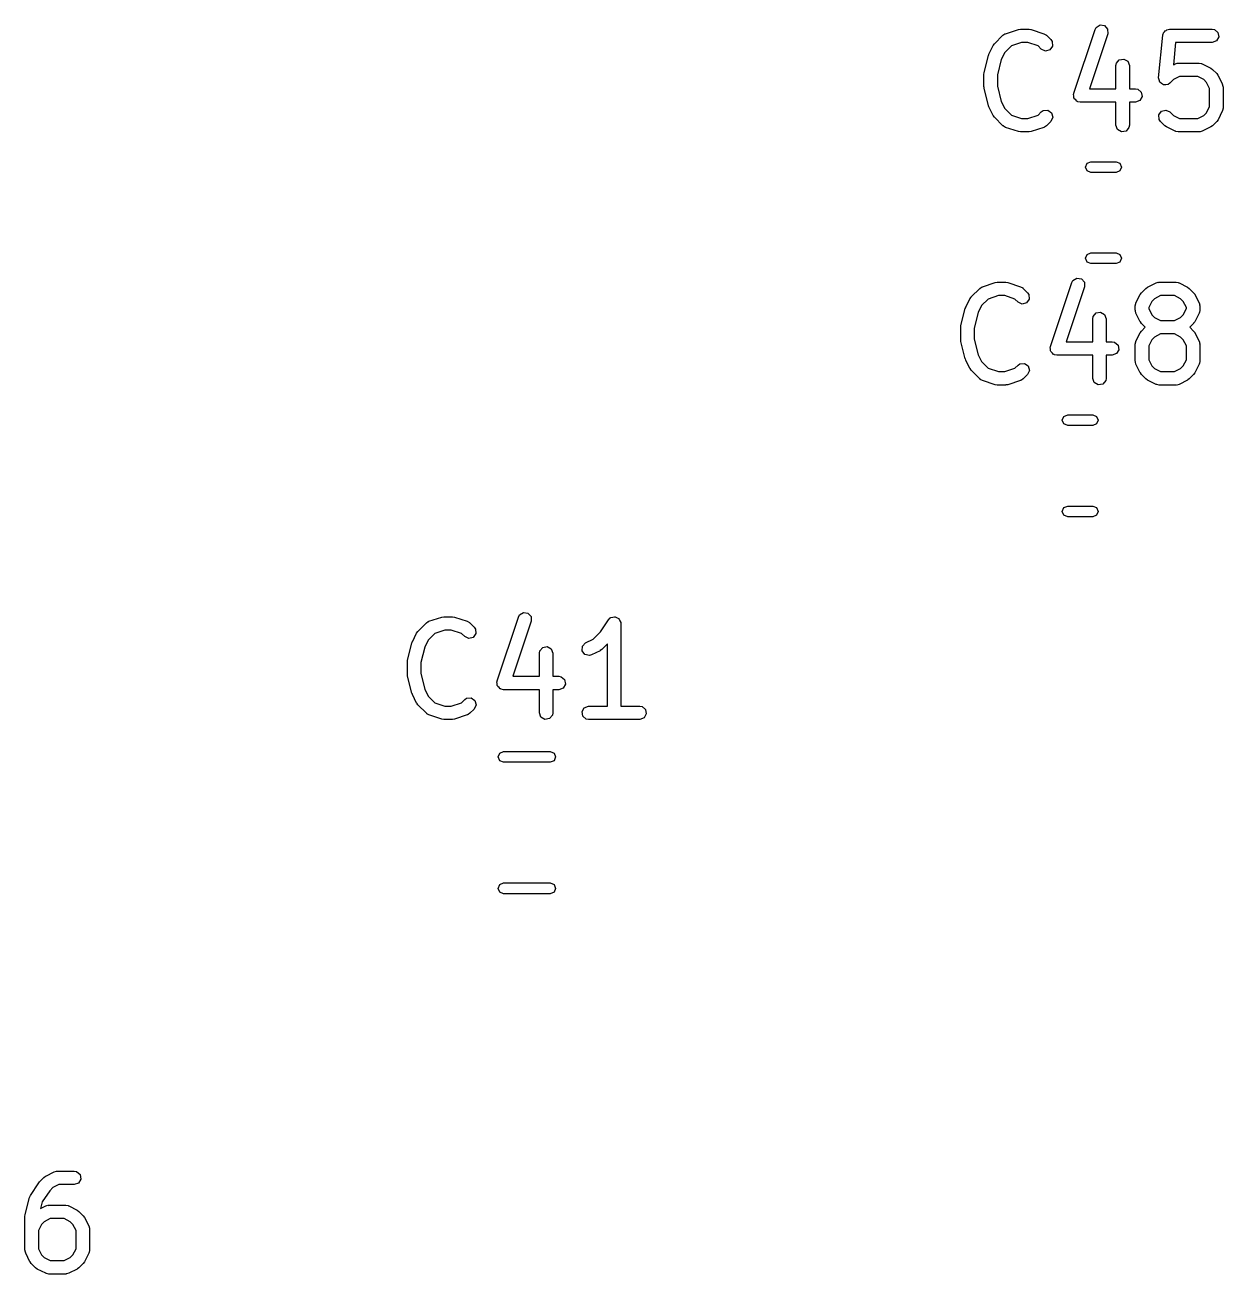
# Model space of a CAD drawing. Extents: x 0.04 to 5.31, y -2.52 to 1.87.
# Drawn here: x 4.287 to 4.815, y -1.262 to -0.712 of the extents above; entities that cross this region are included whole.
import ezdxf

# ---------------------------------------------------------------- set-up
doc = ezdxf.new("R2010")
doc.units = 0
doc.header["$MEASUREMENT"] = 0
doc.layers.add('BLACK', color=7, linetype='CONTINUOUS')

msp = doc.modelspace()

# ---------------------------------------------------------------- linework, layer by layer
at = {"layer": 'BLACK', "linetype": 'CONTINUOUS'}
for p, q in [((4.71909, -0.715703), (4.72471, -0.713828)), ((4.72471, -0.713828), (4.72559, -0.713698)), ((4.72559, -0.713698), (4.72565, -0.713676)), ((4.72565, -0.713676), (4.7294, -0.713676)), ((4.7294, -0.713676), (4.73027, -0.71383)), ((4.73027, -0.71383), (4.73033, -0.713828)), ((4.73033, -0.713828), (4.73595, -0.715703)), ((4.74909, -0.741942), (4.75847, -0.713821)), ((4.75847, -0.713821), (4.75895, -0.712919)), ((4.75895, -0.712919), (4.76068, -0.711862)), ((4.76068, -0.711862), (4.76267, -0.712158)), ((4.76267, -0.712158), (4.76401, -0.713669)), ((4.76401, -0.713669), (4.76407, -0.715688)), ((4.78905, -0.71491), (4.78937, -0.714367)), ((4.78937, -0.714367), (4.78975, -0.714226)), ((4.78975, -0.714226), (4.79005, -0.713938)), ((4.79005, -0.713938), (4.79067, -0.713891)), ((4.79067, -0.713891), (4.79126, -0.713676)), ((4.79126, -0.713676), (4.81001, -0.713676)), ((4.81001, -0.713676), (4.81102, -0.713854)), ((4.81102, -0.713854), (4.81257, -0.715153)), ((4.71363, -0.720933), (4.71416, -0.720224)), ((4.71416, -0.720224), (4.71419, -0.720166)), ((4.71419, -0.720166), (4.71793, -0.716416)), ((4.71793, -0.716416), (4.71877, -0.715828)), ((4.71877, -0.715828), (4.71895, -0.715812)), ((4.71895, -0.715812), (4.71909, -0.715703)), ((4.72613, -0.719582), (4.72162, -0.721085)), ((4.72892, -0.719582), (4.72613, -0.719582)), ((4.73343, -0.721085), (4.72892, -0.719582)), ((4.73595, -0.715703), (4.73686, -0.716191)), ((4.73686, -0.716191), (4.73695, -0.716341)), ((4.73695, -0.716341), (4.73711, -0.716416)), ((4.73711, -0.716416), (4.73898, -0.718291)), ((4.73898, -0.718291), (4.73957, -0.719131)), ((4.73957, -0.719131), (4.73975, -0.721143)), ((4.76407, -0.715688), (4.75599, -0.739923)), ((4.78645, -0.735083), (4.78833, -0.716335)), ((4.78833, -0.716335), (4.78837, -0.716185)), ((4.78836, -0.716116), (4.78842, -0.71601)), ((4.78837, -0.716185), (4.78836, -0.716116)), ((4.78842, -0.71601), (4.7886, -0.715348)), ((4.7886, -0.715348), (4.78905, -0.71491)), ((4.79394, -0.719582), (4.79296, -0.729353)), ((4.81001, -0.719582), (4.79394, -0.719582)), ((4.81191, -0.718891), (4.81001, -0.719582)), ((4.81292, -0.717142), (4.81191, -0.718891)), ((4.81257, -0.715153), (4.81292, -0.717142)), ((4.70966, -0.732786), (4.71153, -0.725287)), ((4.71153, -0.725287), (4.71174, -0.724821)), ((4.71174, -0.724821), (4.71176, -0.724682)), ((4.71176, -0.724682), (4.71363, -0.720933)), ((4.7187, -0.724003), (4.71718, -0.727034)), ((4.72162, -0.721085), (4.7187, -0.724003)), ((4.73481, -0.722467), (4.73343, -0.721085)), ((4.73664, -0.72332), (4.73481, -0.722467)), ((4.73859, -0.722797), (4.73664, -0.72332)), ((4.73975, -0.721143), (4.73859, -0.722797)), ((4.71718, -0.727034), (4.71548, -0.733866)), ((4.76769, -0.729753), (4.76787, -0.728743)), ((4.76769, -0.739923), (4.76769, -0.729753)), ((4.76787, -0.728743), (4.76916, -0.727195)), ((4.76916, -0.727195), (4.77115, -0.726845)), ((4.77115, -0.726845), (4.7729, -0.727855)), ((4.7729, -0.727855), (4.77359, -0.729753)), ((4.77359, -0.729753), (4.77359, -0.739923)), ((4.79296, -0.729353), (4.79369, -0.728986)), ((4.79369, -0.728986), (4.79468, -0.728694)), ((4.79468, -0.728694), (4.79485, -0.728735)), ((4.79485, -0.728735), (4.79501, -0.728675)), ((4.79501, -0.728675), (4.80439, -0.728675)), ((4.80439, -0.728675), (4.8054, -0.728853)), ((4.8054, -0.728853), (4.80553, -0.728966)), ((4.80553, -0.728966), (4.80571, -0.728986)), ((4.80571, -0.728986), (4.80946, -0.730861)), ((4.80946, -0.730861), (4.81017, -0.731387)), ((4.70957, -0.733502), (4.70967, -0.732922)), ((4.70957, -0.739126), (4.70957, -0.733502)), ((4.70967, -0.732922), (4.70966, -0.732786)), ((4.71548, -0.733866), (4.71548, -0.738763)), ((4.78646, -0.735102), (4.78645, -0.735083)), ((4.78645, -0.735119), (4.78646, -0.735102)), ((4.7867, -0.736079), (4.78645, -0.735119)), ((4.78695, -0.73704), (4.7867, -0.736079)), ((4.79301, -0.735929), (4.79148, -0.737465)), ((4.79571, -0.73458), (4.79301, -0.735929)), ((4.80369, -0.73458), (4.79571, -0.73458)), ((4.80639, -0.735929), (4.80369, -0.73458)), ((4.80758, -0.737126), (4.80639, -0.735929)), ((4.81017, -0.731387), (4.81022, -0.731414)), ((4.81022, -0.731414), (4.8121, -0.733289)), ((4.8121, -0.733289), (4.81261, -0.734012)), ((4.81261, -0.734012), (4.81265, -0.734056)), ((4.81265, -0.734056), (4.81453, -0.737806)), ((4.70962, -0.739255), (4.70957, -0.739126)), ((4.70966, -0.739842), (4.70962, -0.739255)), ((4.71153, -0.747342), (4.70966, -0.739842)), ((4.71548, -0.738763), (4.71718, -0.745595)), ((4.74899, -0.742363), (4.7491, -0.742168)), ((4.7491, -0.742168), (4.74909, -0.741942)), ((4.75599, -0.739923), (4.76769, -0.739923)), ((4.77359, -0.739923), (4.77627, -0.739923)), ((4.77627, -0.739923), (4.77728, -0.740101)), ((4.77728, -0.740101), (4.77882, -0.741399)), ((4.77882, -0.741399), (4.77917, -0.743389)), ((4.78696, -0.737052), (4.78695, -0.73704)), ((4.78697, -0.73707), (4.78696, -0.737052)), ((4.78778, -0.737639), (4.78697, -0.73707)), ((4.78859, -0.738219), (4.78778, -0.737639)), ((4.78861, -0.738218), (4.78859, -0.738219)), ((4.78862, -0.738229), (4.78861, -0.738218)), ((4.78961, -0.738142), (4.78862, -0.738229)), ((4.7906, -0.738068), (4.78961, -0.738142)), ((4.79062, -0.738055), (4.7906, -0.738068)), ((4.79064, -0.738053), (4.79062, -0.738055)), ((4.79148, -0.737465), (4.79064, -0.738053)), ((4.80893, -0.739823), (4.80758, -0.737126)), ((4.80893, -0.747803), (4.80893, -0.739823)), ((4.81453, -0.737806), (4.81482, -0.738789)), ((4.81482, -0.738789), (4.81478, -0.73896)), ((4.81478, -0.73896), (4.81484, -0.739126)), ((4.81484, -0.739126), (4.81484, -0.7485)), ((4.71161, -0.747457), (4.71153, -0.747342)), ((4.71176, -0.747946), (4.71161, -0.747457)), ((4.71718, -0.745595), (4.7187, -0.748626)), ((4.74913, -0.743156), (4.74899, -0.742363)), ((4.74915, -0.743961), (4.74913, -0.743156)), ((4.7493, -0.74413), (4.74915, -0.743961)), ((4.74934, -0.744352), (4.7493, -0.74413)), ((4.74995, -0.74487), (4.74934, -0.744352)), ((4.75049, -0.745472), (4.74995, -0.74487)), ((4.75071, -0.745506), (4.75049, -0.745472)), ((4.75088, -0.745651), (4.75071, -0.745506)), ((4.75189, -0.745829), (4.75088, -0.745651)), ((4.76769, -0.745829), (4.75189, -0.745829)), ((4.76769, -0.755999), (4.76769, -0.745829)), ((4.77627, -0.745829), (4.77359, -0.745829)), ((4.77359, -0.745829), (4.77359, -0.755999)), ((4.77816, -0.745138), (4.77627, -0.745829)), ((4.77917, -0.743389), (4.77816, -0.745138)), ((4.71363, -0.751695), (4.71176, -0.747946)), ((4.71368, -0.75174), (4.71363, -0.751695)), ((4.71419, -0.752463), (4.71368, -0.75174)), ((4.71793, -0.756212), (4.71419, -0.752463)), ((4.7187, -0.748626), (4.72162, -0.751544)), ((4.72162, -0.751544), (4.72613, -0.753046)), ((4.72613, -0.753046), (4.72892, -0.753046)), ((4.72892, -0.753046), (4.73343, -0.751544)), ((4.73343, -0.751544), (4.73481, -0.750162)), ((4.73481, -0.750162), (4.73565, -0.749574)), ((4.73565, -0.749574), (4.73766, -0.749398)), ((4.73766, -0.749398), (4.73931, -0.750556)), ((4.73984, -0.752507), (4.73898, -0.754338)), ((4.73931, -0.750556), (4.73984, -0.752507)), ((4.78654, -0.751485), (4.7877, -0.749831)), ((4.78671, -0.753498), (4.78654, -0.751485)), ((4.7877, -0.749831), (4.78965, -0.749308)), ((4.78965, -0.749308), (4.79148, -0.750162)), ((4.79148, -0.750162), (4.79301, -0.751698)), ((4.79301, -0.751698), (4.79571, -0.753046)), ((4.79571, -0.753046), (4.80369, -0.753046)), ((4.80369, -0.753046), (4.80639, -0.751698)), ((4.80639, -0.751698), (4.80758, -0.750501)), ((4.80758, -0.750501), (4.80893, -0.747803)), ((4.81453, -0.749821), (4.81265, -0.75357)), ((4.81455, -0.749645), (4.81453, -0.749821)), ((4.81466, -0.74951), (4.81455, -0.749645)), ((4.81484, -0.7485), (4.81466, -0.74951)), ((4.71809, -0.756287), (4.71793, -0.756212)), ((4.71819, -0.756437), (4.71809, -0.756287)), ((4.71909, -0.756926), (4.71819, -0.756437)), ((4.72471, -0.7588), (4.71909, -0.756926)), ((4.73595, -0.756926), (4.73033, -0.7588)), ((4.73609, -0.756816), (4.73595, -0.756926)), ((4.73627, -0.756801), (4.73609, -0.756816)), ((4.73711, -0.756212), (4.73627, -0.756801)), ((4.73898, -0.754338), (4.73711, -0.756212)), ((4.76838, -0.757897), (4.76769, -0.755999)), ((4.77013, -0.758907), (4.76838, -0.757897)), ((4.77212, -0.758556), (4.77013, -0.758907)), ((4.77342, -0.757009), (4.77212, -0.758556)), ((4.77359, -0.755999), (4.77342, -0.757009)), ((4.7873, -0.754338), (4.78671, -0.753498)), ((4.78918, -0.756212), (4.7873, -0.754338)), ((4.78923, -0.75624), (4.78918, -0.756212)), ((4.78994, -0.756765), (4.78923, -0.75624)), ((4.79369, -0.75864), (4.78994, -0.756765)), ((4.79387, -0.75866), (4.79369, -0.75864)), ((4.794, -0.758774), (4.79387, -0.75866)), ((4.79501, -0.758952), (4.794, -0.758774)), ((4.80571, -0.75864), (4.80472, -0.758933)), ((4.80946, -0.756765), (4.80571, -0.75864)), ((4.8095, -0.756719), (4.80946, -0.756765)), ((4.81022, -0.756212), (4.8095, -0.756719)), ((4.8121, -0.754338), (4.81022, -0.756212)), ((4.81213, -0.754279), (4.8121, -0.754338)), ((4.81265, -0.75357), (4.81213, -0.754279)), ((4.72478, -0.758799), (4.72471, -0.7588)), ((4.72565, -0.758952), (4.72478, -0.758799)), ((4.7294, -0.758952), (4.72565, -0.758952)), ((4.72946, -0.75893), (4.7294, -0.758952)), ((4.73033, -0.7588), (4.72946, -0.75893)), ((4.80439, -0.758952), (4.79501, -0.758952)), ((4.80455, -0.758892), (4.80439, -0.758952)), ((4.80472, -0.758933), (4.80455, -0.758892)), ((4.75431, -0.774409), (4.755, -0.772739)), ((4.755, -0.77608), (4.75431, -0.774409)), ((4.755, -0.772739), (4.75667, -0.772047)), ((4.75667, -0.772047), (4.76774, -0.772047)), ((4.76774, -0.772047), (4.76941, -0.772739)), ((4.76941, -0.772739), (4.7701, -0.774409)), ((4.7701, -0.774409), (4.76941, -0.77608)), ((4.75667, -0.776772), (4.755, -0.77608)), ((4.76774, -0.776772), (4.75667, -0.776772)), ((4.76941, -0.77608), (4.76774, -0.776772)), ((4.75431, -0.814567), (4.755, -0.812897)), ((4.755, -0.812897), (4.75667, -0.812205)), ((4.75667, -0.812205), (4.76774, -0.812205)), ((4.76774, -0.812205), (4.76941, -0.812897)), ((4.76941, -0.812897), (4.7701, -0.814567)), ((4.755, -0.816237), (4.75431, -0.814567)), ((4.75667, -0.816929), (4.755, -0.816237)), ((4.76774, -0.816929), (4.75667, -0.816929)), ((4.76941, -0.816237), (4.76774, -0.816929)), ((4.7701, -0.814567), (4.76941, -0.816237)), ((4.74823, -0.825238), (4.74872, -0.824336)), ((4.74872, -0.824336), (4.75044, -0.823279)), ((4.75044, -0.823279), (4.75244, -0.823575)), ((4.75244, -0.823575), (4.75378, -0.825086)), ((4.70395, -0.831583), (4.7077, -0.827833)), ((4.7077, -0.827833), (4.70854, -0.827245)), ((4.70854, -0.827245), (4.70871, -0.82723)), ((4.70871, -0.82723), (4.70885, -0.82712)), ((4.70885, -0.82712), (4.71448, -0.825245)), ((4.71448, -0.825245), (4.71535, -0.825116)), ((4.71535, -0.825116), (4.71541, -0.825094)), ((4.71541, -0.825094), (4.71916, -0.825094)), ((4.71916, -0.825094), (4.72003, -0.825247)), ((4.72003, -0.825247), (4.72009, -0.825245)), ((4.72009, -0.825245), (4.72572, -0.82712)), ((4.72572, -0.82712), (4.72662, -0.827608)), ((4.72662, -0.827608), (4.72671, -0.827759)), ((4.72671, -0.827759), (4.72687, -0.827833)), ((4.72687, -0.827833), (4.72875, -0.829708)), ((4.72875, -0.829708), (4.72934, -0.830548)), ((4.73886, -0.853359), (4.74823, -0.825238)), ((4.75383, -0.827105), (4.74575, -0.85134)), ((4.75378, -0.825086), (4.75383, -0.827105)), ((4.77839, -0.830476), (4.77891, -0.829766)), ((4.77891, -0.829766), (4.77894, -0.829708)), ((4.77894, -0.829708), (4.78081, -0.827833)), ((4.78081, -0.827833), (4.78154, -0.827327)), ((4.78154, -0.827327), (4.78158, -0.82728)), ((4.78158, -0.82728), (4.78533, -0.825405)), ((4.78533, -0.825405), (4.78631, -0.825113)), ((4.78631, -0.825113), (4.78649, -0.825154)), ((4.78649, -0.825154), (4.78665, -0.825094)), ((4.78665, -0.825094), (4.79415, -0.825094)), ((4.79415, -0.825094), (4.79516, -0.825272)), ((4.79516, -0.825272), (4.7953, -0.825385)), ((4.7953, -0.825385), (4.79547, -0.825405)), ((4.79547, -0.825405), (4.79922, -0.82728)), ((4.79922, -0.82728), (4.79993, -0.827806)), ((4.79993, -0.827806), (4.79999, -0.827833)), ((4.79999, -0.827833), (4.80186, -0.829708)), ((4.80186, -0.829708), (4.80237, -0.830431)), ((4.70152, -0.8361), (4.7034, -0.83235)), ((4.7034, -0.83235), (4.70392, -0.831641)), ((4.70392, -0.831641), (4.70395, -0.831583)), ((4.70846, -0.83542), (4.70695, -0.838451)), ((4.71138, -0.832502), (4.70846, -0.83542)), ((4.71589, -0.830999), (4.71138, -0.832502)), ((4.71868, -0.830999), (4.71589, -0.830999)), ((4.72319, -0.832502), (4.71868, -0.830999)), ((4.72457, -0.833884), (4.72319, -0.832502)), ((4.7264, -0.834738), (4.72457, -0.833884)), ((4.72835, -0.834215), (4.7264, -0.834738)), ((4.72951, -0.83256), (4.72835, -0.834215)), ((4.72934, -0.830548), (4.72951, -0.83256)), ((4.7762, -0.835546), (4.77638, -0.834536)), ((4.7762, -0.83742), (4.7762, -0.835546)), ((4.77638, -0.834536), (4.77649, -0.8344)), ((4.77649, -0.8344), (4.77651, -0.834225)), ((4.77651, -0.834225), (4.77839, -0.830476)), ((4.78345, -0.833545), (4.78211, -0.836243)), ((4.78465, -0.832348), (4.78345, -0.833545)), ((4.78735, -0.830999), (4.78465, -0.832348)), ((4.79345, -0.830999), (4.78735, -0.830999)), ((4.79615, -0.832348), (4.79345, -0.830999)), ((4.79735, -0.833545), (4.79615, -0.832348)), ((4.7987, -0.836243), (4.79735, -0.833545)), ((4.80237, -0.830431), (4.80242, -0.830476)), ((4.80242, -0.830476), (4.80429, -0.834225)), ((4.80429, -0.834225), (4.80458, -0.835208)), ((4.80458, -0.835208), (4.80454, -0.83538)), ((4.80454, -0.83538), (4.8046, -0.835546)), ((4.8046, -0.835546), (4.8046, -0.83742)), ((4.69942, -0.844203), (4.7013, -0.836704)), ((4.7013, -0.836704), (4.7015, -0.836239)), ((4.7015, -0.836239), (4.70152, -0.8361)), ((4.70695, -0.838451), (4.70524, -0.845283)), ((4.75745, -0.84117), (4.75763, -0.84016)), ((4.75745, -0.85134), (4.75745, -0.84117)), ((4.75763, -0.84016), (4.75893, -0.838613)), ((4.75893, -0.838613), (4.76092, -0.838262)), ((4.76092, -0.838262), (4.76267, -0.839272)), ((4.76267, -0.839272), (4.76336, -0.84117)), ((4.76336, -0.84117), (4.76336, -0.85134)), ((4.77626, -0.837586), (4.7762, -0.83742)), ((4.77622, -0.837758), (4.77626, -0.837586)), ((4.77651, -0.838741), (4.77622, -0.837758)), ((4.77839, -0.84249), (4.77651, -0.838741)), ((4.78211, -0.836243), (4.78211, -0.836723)), ((4.78211, -0.836723), (4.78345, -0.839421)), ((4.78345, -0.839421), (4.78465, -0.840618)), ((4.78465, -0.840618), (4.78735, -0.841967)), ((4.79345, -0.841967), (4.79615, -0.840618)), ((4.79615, -0.840618), (4.79735, -0.839421)), ((4.79735, -0.839421), (4.7987, -0.836723)), ((4.7987, -0.836723), (4.7987, -0.836243)), ((4.80429, -0.838741), (4.80242, -0.84249)), ((4.80431, -0.838565), (4.80429, -0.838741)), ((4.80442, -0.83843), (4.80431, -0.838565)), ((4.8046, -0.83742), (4.80442, -0.83843)), ((4.69933, -0.844919), (4.69944, -0.844339)), ((4.69933, -0.850544), (4.69933, -0.844919)), ((4.69944, -0.844339), (4.69942, -0.844203)), ((4.70524, -0.845283), (4.70524, -0.85018)), ((4.77843, -0.842535), (4.77839, -0.84249)), ((4.77839, -0.847348), (4.77891, -0.846639)), ((4.77894, -0.843258), (4.77843, -0.842535)), ((4.77891, -0.846639), (4.77894, -0.846581)), ((4.7806, -0.844919), (4.77894, -0.843258)), ((4.77894, -0.846581), (4.7806, -0.844919)), ((4.78735, -0.841967), (4.79345, -0.841967)), ((4.80186, -0.843258), (4.8002, -0.844919)), ((4.8002, -0.844919), (4.80186, -0.846581)), ((4.80189, -0.843199), (4.80186, -0.843258)), ((4.80186, -0.846581), (4.80237, -0.847304)), ((4.80242, -0.84249), (4.80189, -0.843199)), ((4.69938, -0.850672), (4.69933, -0.850544)), ((4.69942, -0.85126), (4.69938, -0.850672)), ((4.7013, -0.858759), (4.69942, -0.85126)), ((4.70524, -0.85018), (4.70695, -0.857012)), ((4.74575, -0.85134), (4.75745, -0.85134)), ((4.76336, -0.85134), (4.76603, -0.85134)), ((4.76603, -0.85134), (4.76704, -0.851519)), ((4.76704, -0.851519), (4.76859, -0.852817)), ((4.7762, -0.852418), (4.77638, -0.851409)), ((4.77638, -0.851409), (4.77649, -0.851273)), ((4.77649, -0.851273), (4.77651, -0.851098)), ((4.77651, -0.851098), (4.77839, -0.847348)), ((4.78345, -0.850418), (4.78211, -0.853115)), ((4.78465, -0.849221), (4.78345, -0.850418)), ((4.78735, -0.847872), (4.78465, -0.849221)), ((4.79345, -0.847872), (4.78735, -0.847872)), ((4.79615, -0.849221), (4.79345, -0.847872)), ((4.79735, -0.850418), (4.79615, -0.849221)), ((4.7987, -0.853115), (4.79735, -0.850418)), ((4.80237, -0.847304), (4.80242, -0.847348)), ((4.80242, -0.847348), (4.80429, -0.851098)), ((4.80429, -0.851098), (4.80458, -0.852081)), ((4.80458, -0.852081), (4.80454, -0.852253)), ((4.80454, -0.852253), (4.8046, -0.852418)), ((4.70695, -0.857012), (4.70846, -0.860043)), ((4.73875, -0.85378), (4.73886, -0.853585)), ((4.73889, -0.854574), (4.73875, -0.85378)), ((4.73886, -0.853585), (4.73886, -0.853359)), ((4.73891, -0.855379), (4.73889, -0.854574)), ((4.73906, -0.855547), (4.73891, -0.855379)), ((4.7391, -0.85577), (4.73906, -0.855547)), ((4.73972, -0.856287), (4.7391, -0.85577)), ((4.74025, -0.85689), (4.73972, -0.856287)), ((4.74047, -0.856923), (4.74025, -0.85689)), ((4.74065, -0.857068), (4.74047, -0.856923)), ((4.74166, -0.857246), (4.74065, -0.857068)), ((4.75745, -0.857246), (4.74166, -0.857246)), ((4.75745, -0.867417), (4.75745, -0.857246)), ((4.76603, -0.857246), (4.76336, -0.857246)), ((4.76336, -0.857246), (4.76336, -0.867417)), ((4.76793, -0.856555), (4.76603, -0.857246)), ((4.76894, -0.854806), (4.76793, -0.856555)), ((4.76859, -0.852817), (4.76894, -0.854806)), ((4.7762, -0.859917), (4.7762, -0.852418)), ((4.78211, -0.853115), (4.78211, -0.85922)), ((4.7987, -0.85922), (4.7987, -0.853115)), ((4.8046, -0.852418), (4.8046, -0.859917)), ((4.70138, -0.858875), (4.7013, -0.858759)), ((4.70152, -0.859363), (4.70138, -0.858875)), ((4.7034, -0.863113), (4.70152, -0.859363)), ((4.70344, -0.863157), (4.7034, -0.863113)), ((4.70395, -0.86388), (4.70344, -0.863157)), ((4.70846, -0.860043), (4.71138, -0.862961)), ((4.71138, -0.862961), (4.71589, -0.864464)), ((4.71868, -0.864464), (4.72319, -0.862961)), ((4.72319, -0.862961), (4.72457, -0.861579)), ((4.72457, -0.861579), (4.72541, -0.860991)), ((4.72541, -0.860991), (4.72742, -0.860815)), ((4.72742, -0.860815), (4.72908, -0.861973)), ((4.72908, -0.861973), (4.7296, -0.863924)), ((4.77626, -0.860083), (4.7762, -0.859917)), ((4.77622, -0.860255), (4.77626, -0.860083)), ((4.77651, -0.861238), (4.77622, -0.860255)), ((4.77839, -0.864988), (4.77651, -0.861238)), ((4.78211, -0.85922), (4.78345, -0.861918)), ((4.78345, -0.861918), (4.78465, -0.863115)), ((4.78465, -0.863115), (4.78735, -0.864464)), ((4.79345, -0.864464), (4.79615, -0.863115)), ((4.79615, -0.863115), (4.79735, -0.861918)), ((4.79735, -0.861918), (4.7987, -0.85922)), ((4.80429, -0.861238), (4.80242, -0.864988)), ((4.80431, -0.861063), (4.80429, -0.861238)), ((4.80442, -0.860927), (4.80431, -0.861063)), ((4.8046, -0.859917), (4.80442, -0.860927)), ((4.7077, -0.86763), (4.70395, -0.86388)), ((4.70786, -0.867704), (4.7077, -0.86763)), ((4.70795, -0.867855), (4.70786, -0.867704)), ((4.70885, -0.868343), (4.70795, -0.867855)), ((4.71448, -0.870218), (4.70885, -0.868343)), ((4.71589, -0.864464), (4.71868, -0.864464)), ((4.72572, -0.868343), (4.72009, -0.870218)), ((4.72586, -0.868233), (4.72572, -0.868343)), ((4.72603, -0.868218), (4.72586, -0.868233)), ((4.72687, -0.86763), (4.72603, -0.868218)), ((4.72875, -0.865755), (4.72687, -0.86763)), ((4.7296, -0.863924), (4.72875, -0.865755)), ((4.75814, -0.869315), (4.75745, -0.867417)), ((4.76318, -0.868426), (4.76188, -0.869974)), ((4.76336, -0.867417), (4.76318, -0.868426)), ((4.77843, -0.865032), (4.77839, -0.864988)), ((4.77894, -0.865755), (4.77843, -0.865032)), ((4.78081, -0.86763), (4.77894, -0.865755)), ((4.78087, -0.867657), (4.78081, -0.86763)), ((4.78158, -0.868183), (4.78087, -0.867657)), ((4.78533, -0.870058), (4.78158, -0.868183)), ((4.78735, -0.864464), (4.79345, -0.864464)), ((4.79922, -0.868183), (4.79547, -0.870058)), ((4.79927, -0.868136), (4.79922, -0.868183)), ((4.79999, -0.86763), (4.79927, -0.868136)), ((4.80186, -0.865755), (4.79999, -0.86763)), ((4.80189, -0.865697), (4.80186, -0.865755)), ((4.80242, -0.864988), (4.80189, -0.865697)), ((4.71454, -0.870216), (4.71448, -0.870218)), ((4.71541, -0.870369), (4.71454, -0.870216)), ((4.71916, -0.870369), (4.71541, -0.870369)), ((4.71922, -0.870347), (4.71916, -0.870369)), ((4.72009, -0.870218), (4.71922, -0.870347)), ((4.75989, -0.870324), (4.75814, -0.869315)), ((4.76188, -0.869974), (4.75989, -0.870324)), ((4.78551, -0.870078), (4.78533, -0.870058)), ((4.78564, -0.870191), (4.78551, -0.870078)), ((4.78665, -0.870369), (4.78564, -0.870191)), ((4.79415, -0.870369), (4.78665, -0.870369)), ((4.79432, -0.870309), (4.79415, -0.870369)), ((4.79449, -0.87035), (4.79432, -0.870309)), ((4.79547, -0.870058), (4.79449, -0.87035)), ((4.74407, -0.885827), (4.74476, -0.884156)), ((4.74476, -0.884156), (4.74643, -0.883465)), ((4.74643, -0.883465), (4.7575, -0.883465)), ((4.7575, -0.883465), (4.75917, -0.884156)), ((4.75917, -0.884156), (4.75987, -0.885827)), ((4.74476, -0.887497), (4.74407, -0.885827)), ((4.74643, -0.888189), (4.74476, -0.887497)), ((4.7575, -0.888189), (4.74643, -0.888189)), ((4.75917, -0.887497), (4.7575, -0.888189)), ((4.75987, -0.885827), (4.75917, -0.887497)), ((4.74476, -0.924314), (4.74643, -0.923622)), ((4.74643, -0.923622), (4.7575, -0.923622)), ((4.7575, -0.923622), (4.75917, -0.924314)), ((4.74407, -0.925984), (4.74476, -0.924314)), ((4.74476, -0.927655), (4.74407, -0.925984)), ((4.74643, -0.928346), (4.74476, -0.927655)), ((4.7575, -0.928346), (4.74643, -0.928346)), ((4.75917, -0.927655), (4.7575, -0.928346)), ((4.75917, -0.924314), (4.75987, -0.925984)), ((4.75987, -0.925984), (4.75917, -0.927655)), ((4.46515, -0.974364), (4.47078, -0.972489)), ((4.47078, -0.972489), (4.47165, -0.97236)), ((4.47165, -0.97236), (4.47171, -0.972338)), ((4.47171, -0.972338), (4.47546, -0.972338)), ((4.47546, -0.972338), (4.47633, -0.972491)), ((4.47633, -0.972491), (4.47639, -0.972489)), ((4.47639, -0.972489), (4.48202, -0.974364)), ((4.49516, -1.0006), (4.50453, -0.972482)), ((4.50453, -0.972482), (4.50502, -0.97158)), ((4.50502, -0.97158), (4.50674, -0.970523)), ((4.50674, -0.970523), (4.50874, -0.970819)), ((4.50874, -0.970819), (4.51008, -0.972331)), ((4.51008, -0.972331), (4.51013, -0.97435)), ((4.54424, -0.973653), (4.54495, -0.972911)), ((4.54495, -0.972911), (4.54511, -0.972863)), ((4.54511, -0.972863), (4.54522, -0.972733)), ((4.54522, -0.972733), (4.54607, -0.972585)), ((4.54607, -0.972585), (4.54689, -0.972344)), ((4.54689, -0.972344), (4.54705, -0.972412)), ((4.54705, -0.972412), (4.54721, -0.972383)), ((4.54721, -0.972383), (4.54796, -0.972811)), ((4.54796, -0.972811), (4.54874, -0.973155)), ((4.54874, -0.973155), (4.54882, -0.973308)), ((4.46025, -0.978827), (4.464, -0.975077)), ((4.464, -0.975077), (4.46484, -0.974489)), ((4.46484, -0.974489), (4.46501, -0.974474)), ((4.46501, -0.974474), (4.46515, -0.974364)), ((4.47219, -0.978243), (4.46768, -0.979746)), ((4.47498, -0.978243), (4.47219, -0.978243)), ((4.47949, -0.979746), (4.47498, -0.978243)), ((4.48202, -0.974364), (4.48292, -0.974852)), ((4.48292, -0.974852), (4.48301, -0.975003)), ((4.48301, -0.975003), (4.48317, -0.975077)), ((4.48317, -0.975077), (4.48505, -0.976952)), ((4.48505, -0.976952), (4.48563, -0.977792)), ((4.48563, -0.977792), (4.48581, -0.979804)), ((4.51013, -0.97435), (4.50205, -0.998585)), ((4.54066, -0.979034), (4.54424, -0.973653)), ((4.54882, -0.973308), (4.54896, -0.973393)), ((4.54896, -0.973393), (4.54926, -0.974198)), ((4.54926, -0.974198), (4.54964, -0.974966)), ((4.54964, -0.974966), (4.5496, -0.975131)), ((4.5496, -0.975131), (4.54965, -0.975291)), ((4.54965, -0.975291), (4.54965, -1.01171)), ((4.45572, -0.991447), (4.4576, -0.983948)), ((4.4576, -0.983948), (4.4578, -0.983483)), ((4.4578, -0.983483), (4.45782, -0.983344)), ((4.45782, -0.983344), (4.45969, -0.979594)), ((4.45969, -0.979594), (4.46022, -0.978885)), ((4.46022, -0.978885), (4.46025, -0.978827)), ((4.46476, -0.982664), (4.46325, -0.985695)), ((4.46768, -0.979746), (4.46476, -0.982664)), ((4.48087, -0.981128), (4.47949, -0.979746)), ((4.4827, -0.981982), (4.48087, -0.981128)), ((4.48465, -0.981459), (4.4827, -0.981982)), ((4.48581, -0.979804), (4.48465, -0.981459)), ((4.53274, -0.985365), (4.53413, -0.983898)), ((4.53413, -0.983898), (4.53745, -0.982238)), ((4.53745, -0.982238), (4.54066, -0.979034)), ((4.46325, -0.985695), (4.46154, -0.992527)), ((4.51375, -0.988414), (4.51393, -0.987404)), ((4.51375, -0.998585), (4.51375, -0.988414)), ((4.51393, -0.987404), (4.51523, -0.985857)), ((4.51523, -0.985857), (4.51722, -0.985506)), ((4.51722, -0.985506), (4.51897, -0.986516)), ((4.51897, -0.986516), (4.51966, -0.988414)), ((4.51966, -0.988414), (4.51966, -0.998585)), ((4.53262, -0.987381), (4.53274, -0.985365)), ((4.53382, -0.989003), (4.53262, -0.987381)), ((4.53579, -0.989473), (4.53382, -0.989003)), ((4.53677, -0.98918), (4.53579, -0.989473)), ((4.54052, -0.987305), (4.53677, -0.98918)), ((4.54057, -0.987259), (4.54052, -0.987305)), ((4.54129, -0.986752), (4.54057, -0.987259)), ((4.54375, -0.984294), (4.54129, -0.986752)), ((4.54375, -1.01171), (4.54375, -0.984294)), ((4.45563, -0.992163), (4.45574, -0.991583)), ((4.45563, -0.997788), (4.45563, -0.992163)), ((4.45574, -0.991583), (4.45572, -0.991447)), ((4.46154, -0.992527), (4.46154, -0.997424)), ((4.45568, -0.997916), (4.45563, -0.997788)), ((4.45572, -0.998504), (4.45568, -0.997916)), ((4.4576, -1.006), (4.45572, -0.998504)), ((4.46154, -0.997424), (4.46325, -1.00426)), ((4.49516, -1.00083), (4.49516, -1.0006)), ((4.50205, -0.998585), (4.51375, -0.998585)), ((4.51966, -0.998585), (4.52233, -0.998585)), ((4.52233, -0.998585), (4.52334, -0.998763)), ((4.52334, -0.998763), (4.52489, -1.00006)), ((4.52489, -1.00006), (4.52524, -1.00205)), ((4.45767, -1.00612), (4.4576, -1.006)), ((4.45782, -1.00661), (4.45767, -1.00612)), ((4.46325, -1.00426), (4.46476, -1.00729)), ((4.49505, -1.00102), (4.49516, -1.00083)), ((4.49519, -1.00182), (4.49505, -1.00102)), ((4.49521, -1.00262), (4.49519, -1.00182)), ((4.49536, -1.00279), (4.49521, -1.00262)), ((4.4954, -1.00301), (4.49536, -1.00279)), ((4.49602, -1.00353), (4.4954, -1.00301)), ((4.49655, -1.00413), (4.49602, -1.00353)), ((4.49677, -1.00417), (4.49655, -1.00413)), ((4.49695, -1.00431), (4.49677, -1.00417)), ((4.49796, -1.00449), (4.49695, -1.00431)), ((4.51375, -1.00449), (4.49796, -1.00449)), ((4.51375, -1.01466), (4.51375, -1.00449)), ((4.52233, -1.00449), (4.51966, -1.00449)), ((4.51966, -1.00449), (4.51966, -1.01466)), ((4.52423, -1.0038), (4.52233, -1.00449)), ((4.52524, -1.00205), (4.52423, -1.0038)), ((4.45969, -1.01036), (4.45782, -1.00661)), ((4.45974, -1.0104), (4.45969, -1.01036)), ((4.46025, -1.01112), (4.45974, -1.0104)), ((4.464, -1.01487), (4.46025, -1.01112)), ((4.46476, -1.00729), (4.46768, -1.01021)), ((4.46768, -1.01021), (4.47219, -1.01171)), ((4.47219, -1.01171), (4.47498, -1.01171)), ((4.47498, -1.01171), (4.47949, -1.01021)), ((4.47949, -1.01021), (4.48087, -1.00882)), ((4.48087, -1.00882), (4.48171, -1.00823)), ((4.48171, -1.00823), (4.48372, -1.00806)), ((4.48372, -1.00806), (4.48538, -1.00922)), ((4.4859, -1.01117), (4.48505, -1.013)), ((4.48538, -1.00922), (4.4859, -1.01117)), ((4.53355, -1.0124), (4.53545, -1.01171)), ((4.53545, -1.01171), (4.54375, -1.01171)), ((4.54965, -1.01171), (4.55795, -1.01171)), ((4.55795, -1.01171), (4.55896, -1.01189)), ((4.46416, -1.01495), (4.464, -1.01487)), ((4.46425, -1.0151), (4.46416, -1.01495)), ((4.46515, -1.01559), (4.46425, -1.0151)), ((4.47078, -1.01746), (4.46515, -1.01559)), ((4.48202, -1.01559), (4.47639, -1.01746)), ((4.48216, -1.01548), (4.48202, -1.01559)), ((4.48233, -1.01546), (4.48216, -1.01548)), ((4.48317, -1.01487), (4.48233, -1.01546)), ((4.48505, -1.013), (4.48317, -1.01487)), ((4.51444, -1.01656), (4.51375, -1.01466)), ((4.51619, -1.01757), (4.51444, -1.01656)), ((4.51948, -1.01567), (4.51818, -1.01722)), ((4.51966, -1.01466), (4.51948, -1.01567)), ((4.53254, -1.01415), (4.53355, -1.0124)), ((4.53289, -1.01614), (4.53254, -1.01415)), ((4.53444, -1.01744), (4.53289, -1.01614)), ((4.55985, -1.01692), (4.55795, -1.01761)), ((4.55896, -1.01189), (4.56051, -1.01318)), ((4.56086, -1.01517), (4.55985, -1.01692)), ((4.56051, -1.01318), (4.56086, -1.01517)), ((4.47084, -1.01746), (4.47078, -1.01746)), ((4.47171, -1.01761), (4.47084, -1.01746)), ((4.47546, -1.01761), (4.47171, -1.01761)), ((4.47552, -1.01759), (4.47546, -1.01761)), ((4.47639, -1.01746), (4.47552, -1.01759)), ((4.51818, -1.01722), (4.51619, -1.01757)), ((4.53545, -1.01761), (4.53444, -1.01744)), ((4.55795, -1.01761), (4.53545, -1.01761)), ((4.49562, -1.03406), (4.49631, -1.03238)), ((4.49631, -1.03238), (4.49798, -1.03169)), ((4.49798, -1.03169), (4.51855, -1.03169)), ((4.51855, -1.03169), (4.52022, -1.03238)), ((4.52022, -1.03238), (4.52092, -1.03406)), ((4.49631, -1.03573), (4.49562, -1.03406)), ((4.49798, -1.03642), (4.49631, -1.03573)), ((4.51855, -1.03642), (4.49798, -1.03642)), ((4.52022, -1.03573), (4.51855, -1.03642)), ((4.52092, -1.03406), (4.52022, -1.03573)), ((4.49562, -1.09193), (4.49631, -1.09026)), ((4.49631, -1.0936), (4.49562, -1.09193)), ((4.49631, -1.09026), (4.49798, -1.08957)), ((4.49798, -1.09429), (4.49631, -1.0936)), ((4.49798, -1.08957), (4.51855, -1.08957)), ((4.51855, -1.08957), (4.52022, -1.09026)), ((4.52022, -1.0936), (4.51855, -1.09429)), ((4.52022, -1.09026), (4.52092, -1.09193)), ((4.52092, -1.09193), (4.52022, -1.0936)), ((4.51855, -1.09429), (4.49798, -1.09429)), ((4.29371, -1.22105), (4.29559, -1.21917)), ((4.29559, -1.21917), (4.29631, -1.21867)), ((4.29631, -1.21867), (4.29635, -1.21862)), ((4.29635, -1.21862), (4.3001, -1.21674)), ((4.3001, -1.21674), (4.30109, -1.21645)), ((4.30109, -1.21645), (4.30126, -1.21649)), ((4.30126, -1.21649), (4.30142, -1.21643)), ((4.30142, -1.21643), (4.30892, -1.21643)), ((4.30892, -1.21643), (4.30993, -1.21661)), ((4.30993, -1.21661), (4.31148, -1.21791)), ((4.31183, -1.2199), (4.31082, -1.22165)), ((4.31148, -1.21791), (4.31183, -1.2199)), ((4.28959, -1.22712), (4.29334, -1.2215)), ((4.29334, -1.2215), (4.29365, -1.22117)), ((4.29365, -1.22117), (4.29371, -1.22105)), ((4.2981, -1.22502), (4.29479, -1.22997)), ((4.29942, -1.22369), (4.2981, -1.22502)), ((4.30212, -1.22234), (4.29942, -1.22369)), ((4.30892, -1.22234), (4.30212, -1.22234)), ((4.31082, -1.22165), (4.30892, -1.22234)), ((4.28731, -1.23554), (4.28919, -1.22804)), ((4.28919, -1.22804), (4.28959, -1.22714)), ((4.28959, -1.22714), (4.28959, -1.22712)), ((4.29479, -1.22997), (4.29406, -1.23289)), ((4.29635, -1.23174), (4.29734, -1.23145)), ((4.29734, -1.23145), (4.29751, -1.23149)), ((4.29751, -1.23149), (4.29768, -1.23143)), ((4.29768, -1.23143), (4.30517, -1.23143)), ((4.30517, -1.23143), (4.30618, -1.23161)), ((4.30618, -1.23161), (4.30632, -1.23172)), ((4.28722, -1.23626), (4.28733, -1.23568)), ((4.28722, -1.25126), (4.28722, -1.23626)), ((4.28733, -1.23568), (4.28731, -1.23554)), ((4.29406, -1.23289), (4.29635, -1.23174)), ((4.30632, -1.23172), (4.30649, -1.23174)), ((4.30649, -1.23174), (4.31024, -1.23362)), ((4.31024, -1.23362), (4.31095, -1.23414)), ((4.31095, -1.23414), (4.31101, -1.23417)), ((4.31101, -1.23417), (4.31289, -1.23604)), ((4.31289, -1.23604), (4.31339, -1.23677)), ((4.31339, -1.23677), (4.31344, -1.23681)), ((4.31344, -1.23681), (4.31531, -1.24056)), ((4.29448, -1.23988), (4.29313, -1.24258)), ((4.29313, -1.24258), (4.29313, -1.25056)), ((4.29567, -1.23868), (4.29448, -1.23988)), ((4.29837, -1.23734), (4.29567, -1.23868)), ((4.30448, -1.23734), (4.29837, -1.23734)), ((4.30717, -1.23868), (4.30448, -1.23734)), ((4.30837, -1.23988), (4.30717, -1.23868)), ((4.30972, -1.24258), (4.30837, -1.23988)), ((4.30972, -1.25056), (4.30972, -1.24258)), ((4.31531, -1.24056), (4.31561, -1.24154)), ((4.31561, -1.24154), (4.31557, -1.24172)), ((4.31557, -1.24172), (4.31563, -1.24188)), ((4.31563, -1.24188), (4.31563, -1.25126)), ((4.28728, -1.25142), (4.28722, -1.25126)), ((4.28724, -1.25159), (4.28728, -1.25142)), ((4.28754, -1.25258), (4.28724, -1.25159)), ((4.28941, -1.25633), (4.28754, -1.25258)), ((4.29313, -1.25056), (4.29448, -1.25326)), ((4.29448, -1.25326), (4.29567, -1.25445)), ((4.30717, -1.25445), (4.30837, -1.25326)), ((4.30837, -1.25326), (4.30972, -1.25056)), ((4.31531, -1.25258), (4.31344, -1.25633)), ((4.31533, -1.2524), (4.31531, -1.25258)), ((4.31545, -1.25227), (4.31533, -1.2524)), ((4.31563, -1.25126), (4.31545, -1.25227)), ((4.28946, -1.25637), (4.28941, -1.25633)), ((4.28996, -1.25709), (4.28946, -1.25637)), ((4.29184, -1.25897), (4.28996, -1.25709)), ((4.2919, -1.259), (4.29184, -1.25897)), ((4.29261, -1.25952), (4.2919, -1.259)), ((4.29567, -1.25445), (4.29837, -1.2558)), ((4.29837, -1.2558), (4.30448, -1.2558)), ((4.30448, -1.2558), (4.30717, -1.25445)), ((4.31101, -1.25897), (4.31029, -1.25947)), ((4.31289, -1.25709), (4.31101, -1.25897)), ((4.31291, -1.25704), (4.31289, -1.25709)), ((4.31344, -1.25633), (4.31291, -1.25704)), ((4.29635, -1.2614), (4.29261, -1.25952)), ((4.29653, -1.26142), (4.29635, -1.2614)), ((4.29667, -1.26153), (4.29653, -1.26142)), ((4.29768, -1.26171), (4.29667, -1.26153)), ((4.30517, -1.26171), (4.29768, -1.26171)), ((4.30534, -1.26165), (4.30517, -1.26171)), ((4.30551, -1.26169), (4.30534, -1.26165)), ((4.30649, -1.2614), (4.30551, -1.26169)), ((4.31024, -1.25952), (4.30649, -1.2614)), ((4.31029, -1.25947), (4.31024, -1.25952))]:
    msp.add_line(p, q, dxfattribs=at)

doc.saveas('drawing.dxf')
